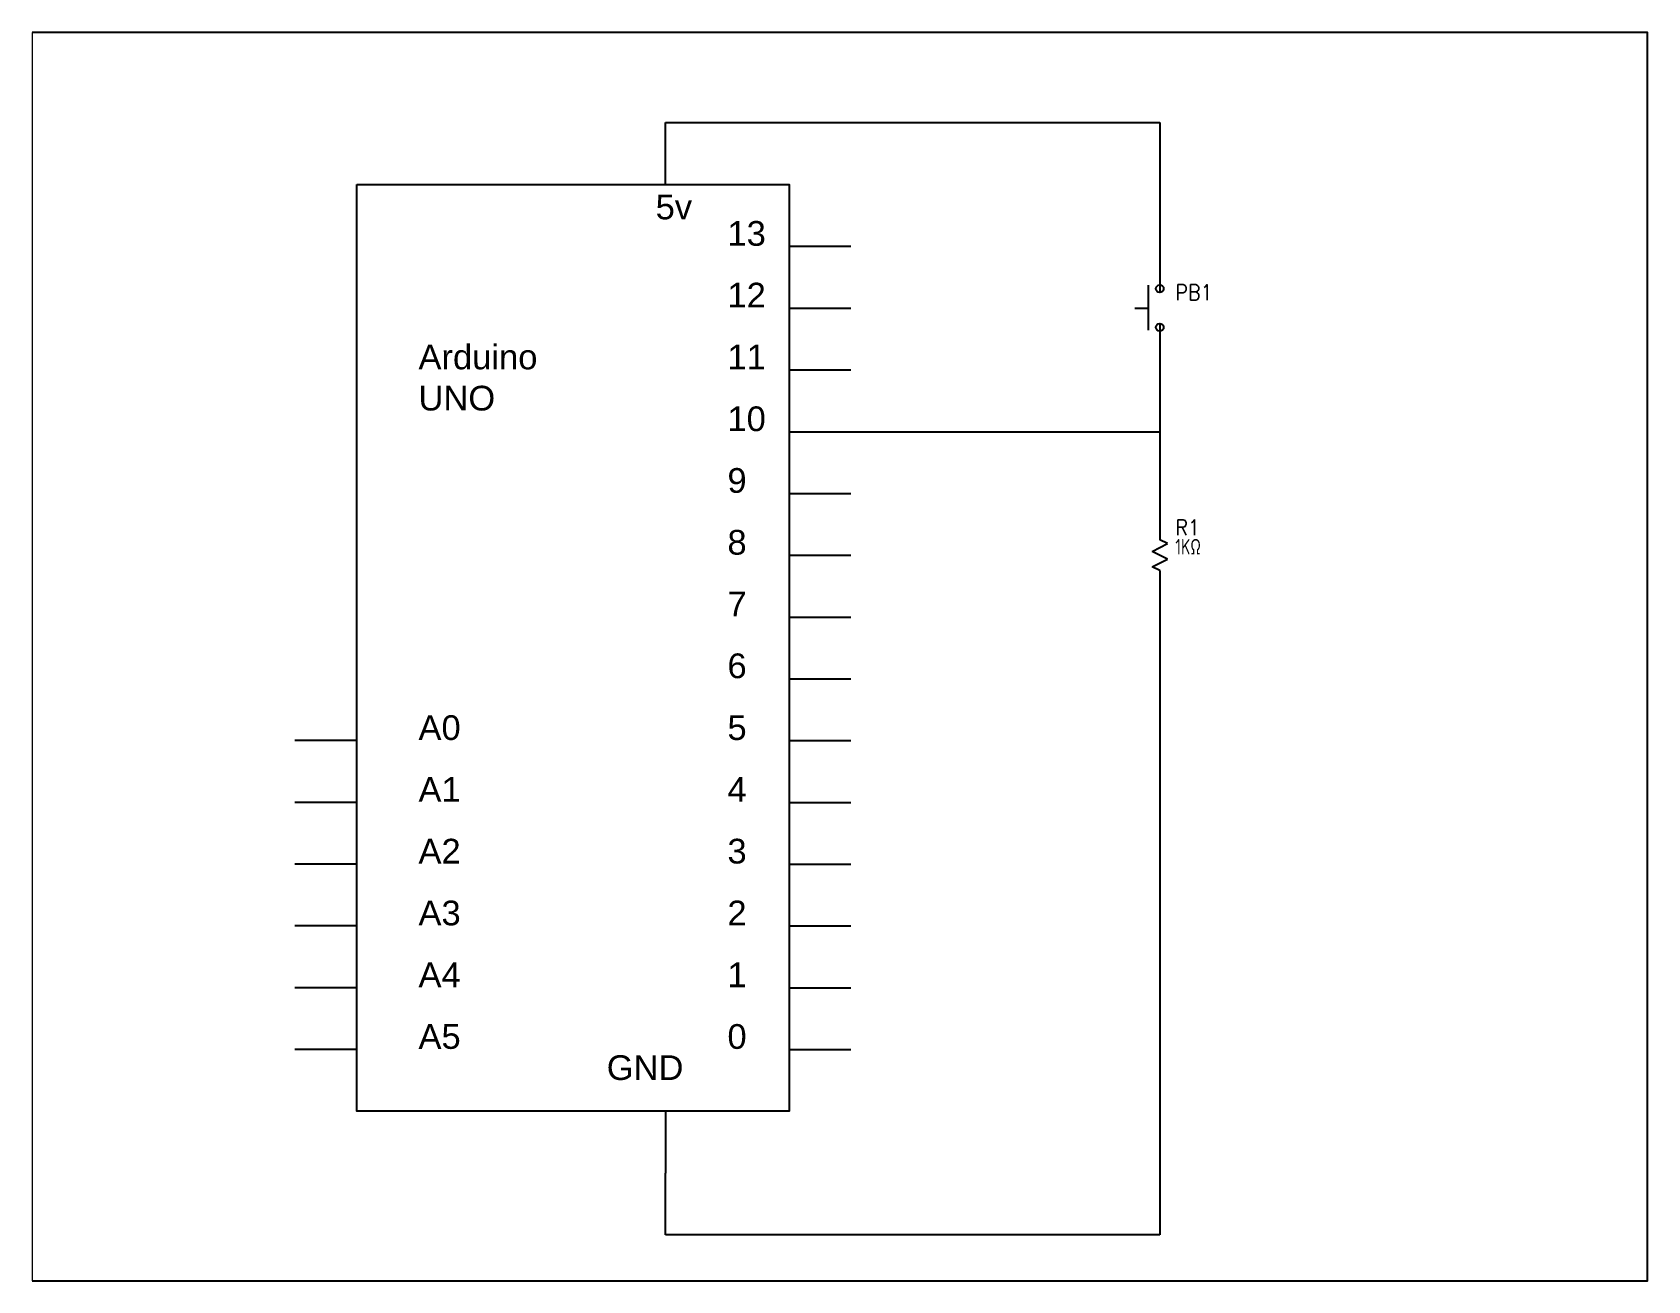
# Paper-space layout 'Layout7' of a CAD drawing. Header units: inches. Extents: x -0.1 to 10.9, y -0.1 to 8.4.
# The model-space entities are those that its viewports show. They can reach past a viewport. Long polylines and large blocks are cut down to what shows.
import ezdxf
from ezdxf.enums import TextEntityAlignment as Align

# ---------------------------------------------------------------- set-up
doc = ezdxf.new("R2010")
doc.units = ezdxf.units.IN
doc.header["$MEASUREMENT"] = 0
for name, color, linetype in [('MISC', 7, 'Continuous'), ('SYMS', 7, 'Continuous'), ('TAGS', 150, 'Continuous'), ('WIRES', 7, 'Continuous')]:
    doc.layers.add(name, color=color, linetype=linetype)
doc.styles.get("Standard").update_dxf_attribs({"font": 'arial.ttf'})
doc.styles.add('WD', font='romans.shx')

# ---------------------------------------------------------------- blocks, each defined once
blk = doc.blocks.new('VPB11')
for p, q in [((-0.094, 0.185), (-0.094, -0.18)), ((-0.202, 0), (-0.094, 0))]:
    blk.add_line(p, q)
for centre in [(0, 0.156), (0, -0.156)]:
    blk.add_circle(centre, 0.0312)
at = {"style": 'WD'}
for tag, p, width in [('INST', (0.127, 0.39), 0.7), ('LOC', (0.127, 0.221), 0.7), ('TAG1', (0.127, 0.064), 0.9), ('XREF', (0.129, -0.09), 0.7), ('DESC1', (0.129, -0.242), 0.7), ('DESC2', (0.129, -0.398), 0.7)]:
    blk.add_attdef(tag, p, '', height=0.125, dxfattribs=dict(at, width=width))
at = {"linetype": 'Continuous', "style": 'WD'}
for tag, height, flags, p in [('TERM01', 0.125, 8, (-0.055, 0.222)), ('MFG', 0.01, 9, (-0.142, -0.088)), ('CAT', 0.01, 9, (-0.142, -0.073))]:
    blk.add_attdef(tag, text='', height=height, dxfattribs=dict(at, flags=flags)).set_placement(p, align=Align.RIGHT)
at = {"color": 7, "style": 'WD', "flags": 1}
for tag, p in [('X2TERM01', (0, 0.188)), ('X8TERM02', (0, -0.188))]:
    blk.add_attdef(tag, p, '', height=0.0125, dxfattribs=at)
at = {"color": 7, "style": 'WD'}
for tag, p in [('X4LINK', (-0.266, 0)), ('X1LINK', (0, 0))]:
    blk.add_attdef(tag, p, '', height=0.01, dxfattribs=at)
at = {"style": 'WD'}
for tag, flags, p in [('CONTACT', 1, (-0.142, -0.053)), ('FAMILY', 9, (-0.142, -0.036))]:
    blk.add_attdef(tag, text='', height=0.01, dxfattribs=dict(at, flags=flags)).set_placement(p, align=Align.RIGHT)
at = {"linetype": 'Continuous', "style": 'WD', "flags": 9}
blk.add_attdef('ASSYCODE', text='', height=0.01, dxfattribs=at).set_placement((-0.155, -0.106), align=Align.CENTER)
at = {"linetype": 'Continuous', "style": 'WD', "flags": 8}
blk.add_attdef('TERM02', text='', height=0.125, dxfattribs=at).set_placement((-0.041, -0.229), align=Align.TOP_RIGHT)
blk = doc.blocks.new('VRE1')
for p, q in [((-0.062, 0.031), (0.062, 0.094)), ((0.062, -0.031), (-0.062, 0.031)), ((0.062, 0.094), (0, 0.125)), ((-0.062, -0.094), (0.062, -0.031)), ((0, -0.125), (-0.062, -0.094))]:
    blk.add_line(p, q)
at = {"style": 'WD'}
for tag, p, width in [('INST', (0.219, 0.488), 0.7), ('LOC', (0.219, 0.318), 0.7), ('TAG1', (0.127, 0.162), 0.9), ('RATING1', (0.125, 0.006), 0.7), ('RATING2', (0.125, -0.151), 0.7), ('DESC1', (0.129, -0.307), 0.7), ('DESC2', (0.129, -0.463), 0.7)]:
    blk.add_attdef(tag, p, '', height=0.125, dxfattribs=dict(at, width=width))
at = {"linetype": 'Continuous', "style": 'WD', "flags": 8}
blk.add_attdef('TERM01', text='', height=0.125, dxfattribs=at).set_placement((-0.055, 0.144), align=Align.RIGHT)
at = {"color": 7, "style": 'WD', "flags": 1}
for tag, p in [('X2TERM01', (0, 0.125)), ('X8TERM02', (0, -0.125))]:
    blk.add_attdef(tag, p, '', height=0.0125, dxfattribs=at)
at = {"style": 'WD', "flags": 9}
blk.add_attdef('FAMILY', (-0.184, 0.08), '', height=0.01, rotation=90, dxfattribs=at)
at = {"linetype": 'Continuous', "style": 'WD', "flags": 9}
for tag, p in [('CAT', (-0.139, 0.105)), ('MFG', (-0.12, 0.103)), ('ASSYCODE', (-0.094, 0.094))]:
    blk.add_attdef(tag, text='', height=0.01, rotation=90, dxfattribs=at).set_placement(p, align=Align.CENTER)
at = {"linetype": 'Continuous', "style": 'WD', "flags": 8}
blk.add_attdef('TERM02', text='', height=0.125, dxfattribs=at).set_placement((-0.041, -0.151), align=Align.TOP_RIGHT)

msp = doc.modelspace()

# ---------------------------------------------------------------- linework, layer by layer
for points in [[(12.5, 30), (23.5, 30), (23.5, 38.5), (12.5, 38.5)], [(14.71, 37.464), (17.654, 37.464), (17.654, 31.154), (14.71, 31.154)]]:
    msp.add_lwpolyline(points, close=True)
at = {"layer": 'WIRES'}
for p, q in [((16.813, 37.464), (16.813, 37.885)), ((16.813, 37.885), (20.178, 37.885)), ((20.178, 37.885), (20.178, 36.728)), ((17.654, 37.043), (18.075, 37.043)), ((20.178, 37.043), (20.178, 36.78)), ((17.654, 36.623), (18.075, 36.623)), ((20.178, 36.518), (20.178, 35.098)), ((20.178, 36.465), (20.178, 36.202)), ((17.654, 36.202), (18.075, 36.202)), ((17.654, 35.781), (18.075, 35.781)), ((18.075, 35.781), (20.178, 35.781)), ((17.654, 35.361), (18.075, 35.361)), ((20.178, 35.361), (20.178, 35.045)), ((17.654, 34.94), (18.075, 34.94)), ((20.178, 34.835), (20.178, 34.519)), ((20.178, 34.782), (20.178, 30.313)), ((17.654, 34.519), (18.075, 34.519)), ((17.654, 34.099), (18.075, 34.099)), ((14.71, 33.678), (14.289, 33.678)), ((17.654, 33.678), (18.075, 33.678)), ((14.71, 33.257), (14.289, 33.257)), ((17.654, 33.257), (18.075, 33.257)), ((14.71, 32.837), (14.289, 32.837)), ((17.654, 32.837), (18.075, 32.837)), ((14.71, 32.416), (14.289, 32.416)), ((17.654, 32.416), (18.075, 32.416)), ((14.71, 31.995), (14.289, 31.995)), ((17.654, 31.995), (18.075, 31.995)), ((14.71, 31.575), (14.289, 31.575)), ((17.654, 31.575), (18.075, 31.575)), ((16.813, 31.154), (16.813, 30.733)), ((16.813, 30.313), (16.813, 30.733)), ((20.178, 30.313), (16.813, 30.313))]:
    msp.add_line(p, q, dxfattribs=at)

# ---------------------------------------------------------------- block references
at = {"layer": 'SYMS'}
ref = msp.add_blockref('VPB11', (20.178, 36.623), dxfattribs=dict(at, xscale=0.8413280727052851, yscale=0.8413280727052851, zscale=0.8413280727052851))
ref.add_attrib('TAG1', 'PB1', (20.285, 36.677), dxfattribs={"layer": 'TAGS', "height": 0.1052, "style": 'WD', "width": 0.9})
ref = msp.add_blockref('VRE1', (20.178, 34.94), dxfattribs=dict(at, xscale=0.8413280727052851, yscale=0.8413280727052851, zscale=0.8413280727052851))
ref.add_attrib('RATING1', '1KΩ', (20.284, 34.945), dxfattribs={"layer": 'MISC', "height": 0.1052, "style": 'WD', "width": 0.7})
ref.add_attrib('TAG1', 'R1', (20.285, 35.076), dxfattribs={"layer": 'TAGS', "height": 0.1052, "style": 'WD', "width": 0.9})

# ---------------------------------------------------------------- texts
at = {"char_height": 0.16827, "attachment_point": 1}
for s, insert in [('{\\C256;\\c0;5v}', (16.745, 37.395)), ('{\\C256;\\c0;13}', (17.234, 37.215)), ('{\\C256;\\c0;12}', (17.234, 36.795)), ('{\\C256;\\c0;Arduino UNO}', (15.13, 36.374)), ('{\\C256;\\c0;11}', (17.234, 36.374)), ('{\\C256;\\c0;10}', (17.234, 35.953)), ('{\\C256;\\c0;9}', (17.234, 35.533)), ('{\\C256;\\c0;8}', (17.234, 35.112)), ('{\\C256;\\c0;7}', (17.234, 34.691)), ('{\\C256;\\c0;6}', (17.234, 34.271)), ('{\\C256;\\c0;A0}', (15.13, 33.85)), ('{\\C256;\\c0;5}', (17.234, 33.85)), ('{\\C256;\\c0;A1}', (15.13, 33.429)), ('{\\C256;\\c0;4}', (17.234, 33.429)), ('{\\C256;\\c0;A2}', (15.13, 33.009)), ('{\\C256;\\c0;3}', (17.234, 33.009)), ('{\\C256;\\c0;A3}', (15.13, 32.588)), ('{\\C256;\\c0;2}', (17.234, 32.588)), ('{\\C256;\\c0;A4}', (15.13, 32.167)), ('{\\C256;\\c0;1}', (17.234, 32.167)), ('{\\C256;\\c0;A5}', (15.13, 31.747)), ('{\\C256;\\c0;0}', (17.234, 31.747)), ('{\\C256;\\c0;GND}', (16.412, 31.535))]:
    msp.add_mtext_dynamic_manual_height_columns(s, width=0.4113, gutter_width=0.841, heights=[0], dxfattribs=dict(at, insert=insert))

psp = doc.layouts.new('Layout7')

# ---------------------------------------------------------------- viewports
at = {"layer": '0'}
psp.add_viewport(center=(5.363, 4.119), size=(11, 8.5), view_center_point=(18, 34.25), view_height=8.5, dxfattribs=at)

doc.saveas('drawing.dxf')
